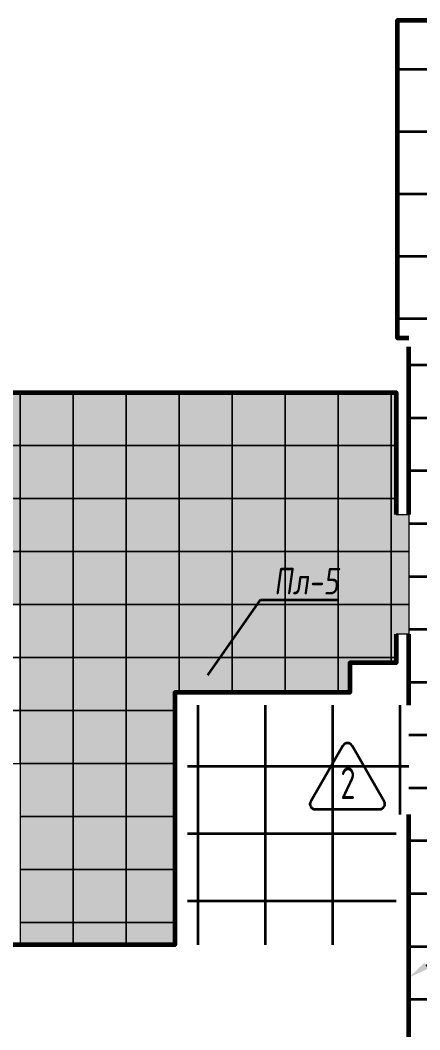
# Model space of a CAD drawing. Header units: millimetres. Extents: x -510890 to 418982, y -118257 to 141350.
# Drawn here: x 81332 to 85101, y -5152 to 4369 of the extents above; entities that cross this region are included whole.
import ezdxf
from ezdxf import colors
from ezdxf.entities.mleader import LeaderData, LeaderLine
from ezdxf.enums import TextEntityAlignment as Align
from ezdxf.math import Vec2, Vec3

# ---------------------------------------------------------------- set-up
doc = ezdxf.new("R2010")
doc.units = ezdxf.units.MM
doc.layers.add('АР_Площадь контур', color=220, linetype='Continuous', lineweight=35, plot=False)
doc.styles.add('ISOCPEUR', font='isocpeur.ttf', dxfattribs={"height": 800})
doc.styles.add('Архитект', font='isocpeur.ttf', dxfattribs={"width": 0.8, "oblique": 8})

msp = doc.modelspace()

# ---------------------------------------------------------------- hatches: boundary and pattern name
at = {"layer": 'АР_Площадь контур', "true_color": 0x000000}
h = msp.add_hatch(dxfattribs=at)
h.set_pattern_fill('ANSI37', color=18, scale=185, angle=45)
h.set_pattern_definition([(90, (2999.9, -126491.3), (-587.375, 0), []), (180, (2999.9, -126491.3), (-6e-14, -587.375), [])])
h.paths.add_polyline_path([(86732.3, 4369.4), (86732.3, 1369.4), (84892.3, 1369.4), (84892.3, 4369.4)])
at = {"layer": 'АР_Площадь контур', "lineweight": 5, "ltscale": 300, "true_color": 0xb8b9bc, "transparency": 33554687}
h = msp.add_hatch(color=9, dxfattribs=at)
h.dxf.hatch_style = 1
h.paths.add_polyline_path([(81332.3, -1140.6), (80832.3, -1140.6)], flags=17)
h.paths.add_polyline_path([(81332.3, -640.6), (80832.3, -640.6), (80832.3, -1140.6), (81332.3, -1140.6)])
h.paths.add_polyline_path([(80832.3, -640.6), (80332.3, -640.6), (80332.3, -1140.6), (80832.3, -1140.6)])
h.paths.add_polyline_path([(80832.3, 359.4), (80332.3, 359.4), (80332.3, -640.6), (80832.3, -640.6)])
h.paths.add_polyline_path([(80332.3, -140.6), (79832.3, -140.6)], flags=17)
h.paths.add_polyline_path([(80332.3, 359.4), (79832.3, 359.4), (79832.3, -140.6), (80332.3, -140.6)])
h.paths.add_polyline_path([(79832.3, 359.4), (79332.3, 359.4), (79332.3, -140.6), (79832.3, -140.6)])
h.paths.add_polyline_path([(79332.3, 859.4), (78832.3, 859.4)])
h.paths.add_polyline_path([(78332.3, 1859.4), (77832.3, 1859.4)])
h.paths.add_polyline_path([(77332.3, 2859.4), (76832.3, 2859.4)], flags=17)
h.paths.add_polyline_path([(79832.3, 859.4), (79332.3, 859.4), (79332.3, 359.4), (79832.3, 359.4)])
at = {"layer": 'АР_Площадь контур', "true_color": 0x000000, "transparency": 33554687}
h = msp.add_hatch(dxfattribs=at)
h.set_pattern_fill('ANSI37', color=18, scale=157, angle=45, style=0)
h.set_pattern_definition([(90, (2999.9, -126491.3), (-498.475, 0), []), (180, (2999.9, -126491.3), (-6e-14, -498.475), [])])
h.paths.add_polyline_path([(84997.3, 1369.4), (84997.3, -7970.6), (84997.3, -10640.6), (113670.3, -10640.6), (113670.3, -9522), (114392.3, -9522), (114392.3, -7620.6), (114902.3, -7620.6), (114902.3, -5920.6), (107743, -5920.5), (107742.8, -4694.8), (89972.3, -4694.8), (89972.3, 859.4), (86697.3, 859.4), (86697.3, 1369.4)])
at = {"layer": 'АР_Площадь контур', "lineweight": 5, "ltscale": 300, "transparency": 33554687}
h = msp.add_hatch(color=252, dxfattribs=at)
h.dxf.hatch_style = 1
h.paths.add_polyline_path([(81332.3, 859.4), (80832.3, 859.4), (80832.3, 359.4), (81332.3, 359.4)])
at = {"layer": 'АР_Площадь контур', "lineweight": 5, "ltscale": 300, "true_color": 0x828487, "transparency": 33554687}
h = msp.add_hatch(color=252, dxfattribs=at)
h.dxf.hatch_style = 1
h.paths.add_polyline_path([(81832.3, 859.4), (81332.3, 859.4), (81332.3, 359.4), (81832.3, 359.4)])
at = {"layer": 'АР_Площадь контур', "lineweight": 5, "ltscale": 300, "true_color": 0xb8b9bc, "transparency": 33554687}
h = msp.add_hatch(color=9, dxfattribs=at)
h.dxf.hatch_style = 1
h.paths.add_polyline_path([(82332.3, 859.4), (81832.3, 859.4), (81832.3, 359.4), (82332.3, 359.4)])
h = msp.add_hatch(color=9, dxfattribs=at)
h.dxf.hatch_style = 1
h.paths.add_polyline_path([(82832.3, 859.4), (82332.3, 859.4), (82332.3, 359.4), (82832.3, 359.4)])
h = msp.add_hatch(color=9, dxfattribs=at)
h.dxf.hatch_style = 1
h.paths.add_polyline_path([(83332.3, 859.4), (82832.3, 859.4), (82832.3, -140.6), (83332.3, -140.6)])
at = {"layer": 'АР_Площадь контур', "lineweight": 5, "ltscale": 300, "transparency": 33554687}
h = msp.add_hatch(color=252, dxfattribs=at)
h.dxf.hatch_style = 1
h.paths.add_polyline_path([(83832.3, 859.4), (83332.3, 859.4), (83332.3, 359.4), (83832.3, 359.4)])
at = {"layer": 'АР_Площадь контур', "lineweight": 5, "ltscale": 300, "true_color": 0x828487, "transparency": 33554687}
h = msp.add_hatch(color=252, dxfattribs=at)
h.dxf.hatch_style = 1
h.paths.add_polyline_path([(84332.2, 859.4), (83832.2, 859.4), (83832.2, 359.4), (84332.2, 359.4)])
h = msp.add_hatch(color=252, dxfattribs=at)
h.dxf.hatch_style = 1
h.paths.add_polyline_path([(84832.2, 859.4), (84332.2, 859.4), (84332.2, 359.4), (84832.2, 359.4)])
h = msp.add_hatch(color=252, dxfattribs=at)
h.dxf.hatch_style = 1
h.paths.add_polyline_path([(84877.3, 359.4), (84877.3, 859.4), (84832.2, 859.4), (84832.2, 359.4)])
at = {"layer": 'АР_Площадь контур', "lineweight": 5, "ltscale": 300, "transparency": 33554687}
h = msp.add_hatch(color=252, dxfattribs=at)
h.dxf.hatch_style = 1
h.paths.add_polyline_path([(81332.3, 359.4), (80832.3, 359.4), (80832.3, -140.6), (81332.3, -140.6)])
at = {"layer": 'АР_Площадь контур', "lineweight": 5, "ltscale": 300, "true_color": 0x828487, "transparency": 33554687}
h = msp.add_hatch(color=252, dxfattribs=at)
h.dxf.hatch_style = 1
h.paths.add_polyline_path([(81832.3, 359.4), (81332.3, 359.4), (81332.3, -140.6), (81832.3, -140.6)])
h = msp.add_hatch(color=252, dxfattribs=at)
h.dxf.hatch_style = 1
h.paths.add_polyline_path([(82332.3, 359.4), (81832.3, 359.4), (81832.3, -140.6), (82332.3, -140.6)])
h = msp.add_hatch(color=252, dxfattribs=at)
h.dxf.hatch_style = 1
h.paths.add_polyline_path([(82832.3, 359.4), (82332.3, 359.4), (82332.3, -140.6), (82832.3, -140.6)])
at = {"layer": 'АР_Площадь контур', "lineweight": 5, "ltscale": 300, "transparency": 33554687}
h = msp.add_hatch(color=252, dxfattribs=at)
h.dxf.hatch_style = 1
h.paths.add_polyline_path([(83832.3, 359.4), (83332.3, 359.4), (83332.3, -140.6), (83832.3, -140.6)])
h = msp.add_hatch(color=252, dxfattribs=at)
h.dxf.hatch_style = 1
h.paths.add_polyline_path([(84332.3, 359.4), (83832.3, 359.4), (83832.3, -140.6), (84332.3, -140.6)])
h = msp.add_hatch(color=252, dxfattribs=at)
h.dxf.hatch_style = 1
h.paths.add_polyline_path([(84832.3, 359.4), (84332.3, 359.4), (84332.3, -140.6), (84832.3, -140.6)])
at = {"layer": 'АР_Площадь контур', "lineweight": 5, "ltscale": 300, "true_color": 0x828487, "transparency": 33554687}
h = msp.add_hatch(color=252, dxfattribs=at)
h.dxf.hatch_style = 1
h.paths.add_polyline_path([(84877.3, -140.6), (84877.3, 359.4), (84832.2, 359.4), (84832.2, -140.6)])
at = {"layer": 'АР_Площадь контур', "lineweight": 5, "ltscale": 300, "transparency": 33554687}
h = msp.add_hatch(color=252, dxfattribs=at)
h.dxf.hatch_style = 1
h.paths.add_polyline_path([(81332.3, -140.6), (80832.3, -140.6), (80832.3, -640.6), (81332.3, -640.6)])
h = msp.add_hatch(color=252, dxfattribs=at)
h.dxf.hatch_style = 1
h.paths.add_polyline_path([(81832.3, -140.6), (81332.3, -140.6), (81332.3, -640.6), (81832.3, -640.6)])
h = msp.add_hatch(color=252, dxfattribs=at)
h.dxf.hatch_style = 1
h.paths.add_polyline_path([(82332.3, -140.6), (81832.3, -140.6), (81832.3, -1140.6), (82332.3, -1140.6)])
at = {"layer": 'АР_Площадь контур', "lineweight": 5, "ltscale": 300, "true_color": 0x828487, "transparency": 33554687}
h = msp.add_hatch(color=252, dxfattribs=at)
h.dxf.hatch_style = 1
h.paths.add_polyline_path([(82832.3, -140.6), (82332.3, -140.6), (82332.3, -640.6), (82832.3, -640.6)])
at = {"layer": 'АР_Площадь контур', "lineweight": 5, "ltscale": 300, "true_color": 0xb8b9bc, "transparency": 33554687}
h = msp.add_hatch(color=9, dxfattribs=at)
h.dxf.hatch_style = 1
h.paths.add_polyline_path([(83332.3, -140.6), (82832.3, -140.6), (82832.3, -640.6), (83332.3, -640.6)])
h = msp.add_hatch(color=9, dxfattribs=at)
h.dxf.hatch_style = 1
h.paths.add_polyline_path([(83832.3, -140.6), (83332.3, -140.6), (83332.3, -640.6), (83832.3, -640.6)])
h = msp.add_hatch(color=9, dxfattribs=at)
h.dxf.hatch_style = 1
h.paths.add_polyline_path([(84332.3, -140.6), (83832.3, -140.6), (83832.3, -1140.6), (84332.3, -1140.6)])
at = {"layer": 'АР_Площадь контур', "lineweight": 5, "ltscale": 300, "transparency": 33554687}
h = msp.add_hatch(color=252, dxfattribs=at)
h.dxf.hatch_style = 1
h.paths.add_polyline_path([(84832.3, -140.6), (84332.3, -140.6), (84332.3, -640.6), (84832.3, -640.6)])
at = {"layer": 'АР_Площадь контур', "lineweight": 5, "ltscale": 300, "true_color": 0x828487, "transparency": 33554687}
h = msp.add_hatch(color=252, dxfattribs=at)
h.dxf.hatch_style = 1
h.paths.add_polyline_path([(84997.3, -640.6), (84997.3, -291), (84877.3, -291), (84877.3, -140.6), (84832.2, -140.6), (84832.2, -640.6)])
at = {"layer": 'АР_Площадь контур', "lineweight": 5, "ltscale": 300, "true_color": 0xb8b9bc, "transparency": 33554687}
h = msp.add_hatch(color=9, dxfattribs=at)
h.dxf.hatch_style = 1
h.paths.add_polyline_path([(81832.3, -640.6), (81332.3, -640.6), (81332.3, -1140.6), (81832.3, -1140.6)])
at = {"layer": 'АР_Площадь контур', "lineweight": 5, "ltscale": 300, "true_color": 0x828487, "transparency": 33554687}
h = msp.add_hatch(color=252, dxfattribs=at)
h.dxf.hatch_style = 1
h.paths.add_polyline_path([(82832.3, -640.6), (82332.3, -640.6), (82332.3, -1140.6), (82832.3, -1140.6)])
h = msp.add_hatch(color=252, dxfattribs=at)
h.dxf.hatch_style = 1
h.paths.add_polyline_path([(83332.3, -640.6), (82832.3, -640.6), (82832.3, -1140.6), (83332.3, -1140.6)])
h = msp.add_hatch(color=252, dxfattribs=at)
h.dxf.hatch_style = 1
h.paths.add_polyline_path([(83832.3, -640.6), (83332.3, -640.6), (83332.3, -1140.6), (83832.3, -1140.6)])
at = {"layer": 'АР_Площадь контур', "lineweight": 5, "ltscale": 300, "transparency": 33554687}
h = msp.add_hatch(color=252, dxfattribs=at)
h.dxf.hatch_style = 1
h.paths.add_polyline_path([(84832.3, -640.6), (84332.3, -640.6), (84332.3, -1140.6), (84832.3, -1140.6)])
h = msp.add_hatch(color=252, dxfattribs=at)
h.dxf.hatch_style = 1
h.paths.add_polyline_path([(84997.3, -1140.6), (84997.3, -640.6), (84832.3, -640.6), (84832.3, -1140.6)])
at = {"layer": 'АР_Площадь контур', "lineweight": 5, "ltscale": 300, "true_color": 0xb8b9bc, "transparency": 33554687}
h = msp.add_hatch(color=9, dxfattribs=at)
h.dxf.hatch_style = 1
h.paths.add_polyline_path([(81832.3, -1140.6), (81332.3, -1140.6), (81332.3, -1640.6), (81832.3, -1640.6)])
at = {"layer": 'АР_Площадь контур', "lineweight": 5, "ltscale": 300, "transparency": 33554687}
h = msp.add_hatch(color=252, dxfattribs=at)
h.dxf.hatch_style = 1
h.paths.add_polyline_path([(82332.3, -1140.6), (81832.3, -1140.6), (81832.3, -1640.6), (82332.3, -1640.6)])
h = msp.add_hatch(color=252, dxfattribs=at)
h.dxf.hatch_style = 1
h.paths.add_polyline_path([(82832.3, -1140.6), (82332.3, -1140.6), (82332.3, -1640.6), (82832.3, -1640.6)])
h = msp.add_hatch(color=252, dxfattribs=at)
h.dxf.hatch_style = 1
h.paths.add_polyline_path([(82832.3, -1970.6), (83332.3, -1970.6), (83332.3, -1140.6), (82832.3, -1140.6)])
at = {"layer": 'АР_Площадь контур', "lineweight": 5, "ltscale": 300, "true_color": 0x828487, "transparency": 33554687}
h = msp.add_hatch(color=252, dxfattribs=at)
h.dxf.hatch_style = 1
h.paths.add_polyline_path([(83832.3, -1140.6), (83332.3, -1140.6), (83332.3, -1640.6), (83832.3, -1640.6)])
at = {"layer": 'АР_Площадь контур', "lineweight": 5, "ltscale": 300, "true_color": 0xb8b9bc, "transparency": 33554687}
h = msp.add_hatch(color=9, dxfattribs=at)
h.dxf.hatch_style = 1
h.paths.add_polyline_path([(84332.3, -1140.6), (83832.3, -1140.6), (83832.3, -1640.6), (84332.3, -1640.6)])
h = msp.add_hatch(color=9, dxfattribs=at)
h.dxf.hatch_style = 1
h.paths.add_polyline_path([(84832.3, -1140.6), (84332.3, -1140.6), (84332.3, -1640.6), (84832.3, -1640.6)])
h = msp.add_hatch(color=9, dxfattribs=at)
h.dxf.hatch_style = 1
h.paths.add_polyline_path([(84832.3, -1690.6), (84877.3, -1690.6), (84877.3, -1421), (84997.3, -1421), (84997.3, -1140.6), (84832.3, -1140.6)])
h = msp.add_hatch(color=9, dxfattribs=at)
h.dxf.hatch_style = 1
h.paths.add_polyline_path([(81832.3, -1640.6), (81332.3, -1640.6), (81332.3, -2140.6), (81832.3, -2140.6)])
h = msp.add_hatch(color=9, dxfattribs=at)
h.dxf.hatch_style = 1
h.paths.add_polyline_path([(82332.3, -1640.6), (81832.3, -1640.6), (81832.3, -2140.6), (82332.3, -2140.6)])
h = msp.add_hatch(color=9, dxfattribs=at)
h.dxf.hatch_style = 1
h.paths.add_polyline_path([(82791.1, -2140.6), (82791.1, -1970.6), (82832.3, -1970.6), (82832.3, -1640.6), (82332.3, -1640.6), (82332.3, -2140.6)])
at = {"layer": 'АР_Площадь контур', "lineweight": 5, "ltscale": 300, "true_color": 0x828487, "transparency": 33554687}
h = msp.add_hatch(color=252, dxfattribs=at)
h.dxf.hatch_style = 1
h.paths.add_polyline_path([(83332.3, -1970.6), (83832.3, -1970.6), (83832.3, -1640.6), (83332.3, -1640.6)])
h = msp.add_hatch(color=252, dxfattribs=at)
h.dxf.hatch_style = 1
h.paths.add_polyline_path([(83832.3, -1970.6), (84332.3, -1970.6), (84332.3, -1640.6), (83832.3, -1640.6)])
h = msp.add_hatch(color=252, dxfattribs=at)
h.dxf.hatch_style = 1
h.paths.add_polyline_path([(84332.3, -1970.6), (84442.3, -1970.6), (84442.3, -1690.6), (84832.3, -1690.6), (84832.3, -1640.6), (84332.3, -1640.6)])
at = {"layer": 'АР_Площадь контур', "true_color": 0x000000}
h = msp.add_hatch(dxfattribs=at)
h.set_pattern_fill('ANSI37', color=18, scale=200, angle=45)
h.set_pattern_definition([(90, (2999.9, -126491.3), (-635, 0), []), (180, (2999.9, -126491.3), (0, -635), [])])
h.paths.add_polyline_path([(84877.1, -4351.2), (82911.1, -4351.1), (82911.1, -2090.6), (84997.3, -2090.6), (84997.3, -3120.6), (84877.3, -3120.6)])
at = {"layer": 'АР_Площадь контур', "lineweight": 5, "ltscale": 300, "transparency": 33554687}
h = msp.add_hatch(color=252, dxfattribs=at)
h.dxf.hatch_style = 1
h.paths.add_polyline_path([(80332.3, -2140.6), (79832.3, -2140.6)], flags=17)
h.paths.add_polyline_path([(81332.3, -3140.6), (80832.3, -3140.6)], flags=17)
h.paths.add_polyline_path([(81832.3, -2640.6), (81332.3, -2640.6), (81332.3, -3640.6), (81832.3, -3640.6)])
h.paths.add_polyline_path([(81832.3, -3640.6), (81332.3, -3640.6), (81332.3, -4140.6), (81832.3, -4140.6)])
h.paths.add_polyline_path([(82332.3, -3640.6), (81832.3, -3640.6), (81832.3, -4140.6), (82332.3, -4140.6)])
h.paths.add_polyline_path([(82332.3, -4140.6), (81832.3, -4140.6)], flags=17)
h.paths.add_polyline_path([(83332.3, -5140.6), (82832.3, -5140.6)], flags=17)
h.paths.add_polyline_path([(82332.3, -4351), (82791.1, -4351), (82791.1, -3640.6), (82332.3, -3640.6)])
at = {"layer": 'АР_Площадь контур', "lineweight": 5, "ltscale": 300, "true_color": 0x828487, "transparency": 33554687}
h = msp.add_hatch(color=252, dxfattribs=at)
h.dxf.hatch_style = 1
h.paths.add_polyline_path([(81832.3, -2140.6), (81332.3, -2140.6), (81332.3, -2640.6), (81832.3, -2640.6)])
h = msp.add_hatch(color=252, dxfattribs=at)
h.dxf.hatch_style = 1
h.paths.add_polyline_path([(82332.3, -2140.6), (81832.3, -2140.6), (81832.3, -3140.6), (82332.3, -3140.6)])
at = {"layer": 'АР_Площадь контур', "lineweight": 5, "ltscale": 300, "true_color": 0xb8b9bc, "transparency": 33554687}
h = msp.add_hatch(color=9, dxfattribs=at)
h.dxf.hatch_style = 1
h.paths.add_polyline_path([(82791.1, -2640.6), (82791.1, -2140.6), (82332.3, -2140.6), (82332.3, -2640.6)])
h = msp.add_hatch(color=9, dxfattribs=at)
h.dxf.hatch_style = 1
h.paths.add_polyline_path([(82791.1, -3140.6), (82791.1, -2640.6), (82332.3, -2640.6), (82332.3, -3140.6)])
at = {"layer": 'АР_Площадь контур', "lineweight": 5, "ltscale": 300, "true_color": 0x828487, "transparency": 33554687}
h = msp.add_hatch(color=252, dxfattribs=at)
h.dxf.hatch_style = 1
h.paths.add_polyline_path([(82332.3, -3140.6), (81832.3, -3140.6), (81832.3, -3640.6), (82332.3, -3640.6)])
h = msp.add_hatch(color=252, dxfattribs=at)
h.dxf.hatch_style = 1
h.paths.add_polyline_path([(82791.1, -3640.6), (82791.1, -3140.6), (82332.3, -3140.6), (82332.3, -3640.6)])
at = {"layer": 'АР_Площадь контур', "lineweight": 5, "ltscale": 300, "true_color": 0xc7c8ca, "transparency": 33554687}
h = msp.add_hatch(color=9, dxfattribs=at)
h.dxf.hatch_style = 1
h.paths.add_polyline_path([(81332.3, -4351), (82332.3, -4351), (82332.3, -4140.6), (81332.3, -4140.6), (81332.3, -4291.9)])

# ---------------------------------------------------------------- linework, layer by layer
at = {"layer": 'АР_Площадь контур', "lineweight": 60}
for points in [[(84997.3, 1369.4), (84892.3, 1369.4), (84892.3, 4369.4), (91892.3, 4369.4), (91892.3, 1369.4), (86697.3, 1369.4)], [(84997.3, -291), (84997.3, 1289.4)], [(75512.3, -3101), (75512.3, -2059), (76332.3, -2059), (76332.3, 859.4), (84877.3, 859.4), (84877.3, -291)], [(84877.3, -1421), (84877.3, -1690.6), (84442.3, -1690.6), (84442.3, -1970.6), (82791.1, -1970.6), (82791.1, -4351), (75512.3, -4351), (75512.3, -4231)], [(84997.3, -2090.6), (84997.3, -1421)], [(84997.3, -5968.7), (84997.3, -3120.6)]]:
    msp.add_lwpolyline(points, dxfattribs=at)
at = {"layer": 'АР_Площадь контур', "lineweight": 5, "ltscale": 300}
msp.add_lwpolyline([(76332.3, -2059), (76332.3, 859.4), (84877.3, 859.4), (84877.3, -291), (84997.3, -291), (84997.3, -1421), (84877.3, -1421), (84877.3, -1690.6), (84442.3, -1690.6), (84442.3, -1970.6), (82791.1, -1970.6), (82791.1, -4351), (75512.3, -4351), (75512.3, -4231), (75392.3, -4231), (75392.3, -3101), (75512.3, -3101), (75512.3, -2059)], close=True, dxfattribs=at)
for points in [[(81332.3, 359.4), (81332.3, 859.4), (80832.3, 859.4), (80832.3, 359.4), (81332.3, 359.4)], [(81832.3, 359.4), (81832.3, 859.4), (81332.3, 859.4), (81332.3, 359.4), (81832.3, 359.4)], [(82332.3, 359.4), (82332.3, 859.4), (81832.3, 859.4), (81832.3, 359.4), (82332.3, 359.4)], [(82832.3, 359.4), (82832.3, 859.4), (82332.3, 859.4), (82332.3, 359.4), (82832.3, 359.4)], [(83332.3, 359.4), (83332.3, 859.4), (82832.3, 859.4), (82832.3, 359.4), (83332.3, 359.4)], [(83832.3, 359.4), (83832.3, 859.4), (83332.3, 859.4), (83332.3, 359.4), (83832.3, 359.4)], [(84332.3, 359.4), (84332.3, 859.4), (83832.3, 859.4), (83832.3, 359.4), (84332.3, 359.4)], [(84832.3, 359.4), (84832.3, 859.4), (84332.3, 859.4), (84332.3, 359.4), (84832.3, 359.4)], [(84877.3, 859.4), (84832.3, 859.4), (84832.3, 359.4), (84877.3, 359.4)], [(81332.3, -140.6), (81332.3, 359.4), (80832.3, 359.4), (80832.3, -140.6), (81332.3, -140.6)], [(81832.3, -140.6), (81832.3, 359.4), (81332.3, 359.4), (81332.3, -140.6), (81832.3, -140.6)], [(82332.3, -140.6), (82332.3, 359.4), (81832.3, 359.4), (81832.3, -140.6), (82332.3, -140.6)], [(82832.3, -140.6), (82832.3, 359.4), (82332.3, 359.4), (82332.3, -140.6), (82832.3, -140.6)], [(83332.3, -140.6), (83332.3, 359.4), (82832.3, 359.4), (82832.3, -140.6), (83332.3, -140.6)], [(83832.3, -140.6), (83832.3, 359.4), (83332.3, 359.4), (83332.3, -140.6), (83832.3, -140.6)], [(84332.3, -140.6), (84332.3, 359.4), (83832.3, 359.4), (83832.3, -140.6), (84332.3, -140.6)], [(84832.3, -140.6), (84832.3, 359.4), (84332.3, 359.4), (84332.3, -140.6), (84832.3, -140.6)], [(84877.3, 359.4), (84832.3, 359.4), (84832.3, -140.6), (84877.3, -140.6)], [(81332.3, -640.6), (81332.3, -140.6), (80832.3, -140.6), (80832.3, -640.6), (81332.3, -640.6)], [(81832.3, -640.6), (81832.3, -140.6), (81332.3, -140.6), (81332.3, -640.6), (81832.3, -640.6)], [(82332.3, -640.6), (82332.3, -140.6), (81832.3, -140.6), (81832.3, -640.6), (82332.3, -640.6)], [(82832.3, -640.6), (82832.3, -140.6), (82332.3, -140.6), (82332.3, -640.6), (82832.3, -640.6)], [(83332.3, -640.6), (83332.3, -140.6), (82832.3, -140.6), (82832.3, -640.6), (83332.3, -640.6)], [(83832.3, -640.6), (83832.3, -140.6), (83332.3, -140.6), (83332.3, -640.6), (83832.3, -640.6)], [(84332.3, -640.6), (84332.3, -140.6), (83832.3, -140.6), (83832.3, -640.6), (84332.3, -640.6)], [(84832.3, -640.6), (84832.3, -140.6), (84332.3, -140.6), (84332.3, -640.6), (84832.3, -640.6)], [(84877.3, -140.6), (84832.3, -140.6), (84832.3, -640.6), (84997.3, -640.6)], [(81332.3, -1140.6), (81332.3, -640.6), (80832.3, -640.6), (80832.3, -1140.6), (81332.3, -1140.6)], [(81832.3, -1140.6), (81832.3, -640.6), (81332.3, -640.6), (81332.3, -1140.6), (81832.3, -1140.6)], [(82332.3, -1140.6), (82332.3, -640.6), (81832.3, -640.6), (81832.3, -1140.6), (82332.3, -1140.6)], [(82832.3, -1140.6), (82832.3, -640.6), (82332.3, -640.6), (82332.3, -1140.6), (82832.3, -1140.6)], [(83332.3, -1140.6), (83332.3, -640.6), (82832.3, -640.6), (82832.3, -1140.6), (83332.3, -1140.6)], [(83832.3, -1140.6), (83832.3, -640.6), (83332.3, -640.6), (83332.3, -1140.6), (83832.3, -1140.6)], [(84332.3, -1140.6), (84332.3, -640.6), (83832.3, -640.6), (83832.3, -1140.6), (84332.3, -1140.6)], [(84832.3, -1140.6), (84832.3, -640.6), (84332.3, -640.6), (84332.3, -1140.6), (84832.3, -1140.6)], [(84997.3, -640.6), (84832.3, -640.6), (84832.3, -1140.6), (84997.3, -1140.6)], [(81332.3, -1640.6), (81332.3, -1140.6), (80832.3, -1140.6), (80832.3, -1640.6), (81332.3, -1640.6)], [(81832.3, -1640.6), (81832.3, -1140.6), (81332.3, -1140.6), (81332.3, -1640.6), (81832.3, -1640.6)], [(82332.3, -1640.6), (82332.3, -1140.6), (81832.3, -1140.6), (81832.3, -1640.6), (82332.3, -1640.6)], [(82832.3, -1640.6), (82832.3, -1140.6), (82332.3, -1140.6), (82332.3, -1640.6), (82832.3, -1640.6)], [(83332.3, -1640.6), (83332.3, -1140.6), (82832.3, -1140.6), (82832.3, -1640.6), (83332.3, -1640.6)], [(83832.3, -1640.6), (83832.3, -1140.6), (83332.3, -1140.6), (83332.3, -1640.6), (83832.3, -1640.6)], [(84332.3, -1640.6), (84332.3, -1140.6), (83832.3, -1140.6), (83832.3, -1640.6), (84332.3, -1640.6)], [(84832.3, -1640.6), (84832.3, -1140.6), (84332.3, -1140.6), (84332.3, -1640.6), (84832.3, -1640.6)], [(84997.3, -1140.6), (84832.3, -1140.6), (84832.3, -1640.6), (84877.3, -1640.6)], [(81332.3, -2140.6), (81332.3, -1640.6), (80832.3, -1640.6), (80832.3, -2140.6), (81332.3, -2140.6)], [(81832.3, -2140.6), (81832.3, -1640.6), (81332.3, -1640.6), (81332.3, -2140.6), (81832.3, -2140.6)], [(82332.3, -2140.6), (82332.3, -1640.6), (81832.3, -1640.6), (81832.3, -2140.6), (82332.3, -2140.6)], [(82832.3, -1970.6), (82832.3, -1640.6), (82332.3, -1640.6), (82332.3, -2140.6), (82791.1, -2140.6)], [(83332.3, -1970.6), (83332.3, -1640.6), (82832.3, -1640.6), (82832.3, -1970.6)], [(83832.3, -1970.6), (83832.3, -1640.6), (83332.3, -1640.6), (83332.3, -1970.6)], [(84332.3, -1970.6), (84332.3, -1640.6), (83832.3, -1640.6), (83832.3, -1970.6)], [(84832.3, -1690.6), (84832.3, -1640.6), (84332.3, -1640.6), (84332.3, -1970.6)], [(84877.3, -1640.6), (84832.3, -1640.6), (84832.3, -1690.6)], [(81332.3, -2640.6), (81332.3, -2140.6), (80832.3, -2140.6), (80832.3, -2640.6), (81332.3, -2640.6)], [(81832.3, -2640.6), (81832.3, -2140.6), (81332.3, -2140.6), (81332.3, -2640.6), (81832.3, -2640.6)], [(82332.3, -2640.6), (82332.3, -2140.6), (81832.3, -2140.6), (81832.3, -2640.6), (82332.3, -2640.6)], [(82791.1, -2140.6), (82332.3, -2140.6), (82332.3, -2640.6), (82791.1, -2640.6)], [(81832.3, -3140.6), (81832.3, -2640.6), (81332.3, -2640.6), (81332.3, -3140.6), (81832.3, -3140.6)], [(82332.3, -3140.6), (82332.3, -2640.6), (81832.3, -2640.6), (81832.3, -3140.6), (82332.3, -3140.6)], [(82791.1, -2640.6), (82332.3, -2640.6), (82332.3, -3140.6), (82791.1, -3140.6)], [(81832.3, -3640.6), (81832.3, -3140.6), (81332.3, -3140.6), (81332.3, -3640.6), (81832.3, -3640.6)], [(82332.3, -3640.6), (82332.3, -3140.6), (81832.3, -3140.6), (81832.3, -3640.6), (82332.3, -3640.6)], [(82791.1, -3140.6), (82332.3, -3140.6), (82332.3, -3640.6), (82791.1, -3640.6)], [(81832.3, -4140.6), (81832.3, -3640.6), (81332.3, -3640.6), (81332.3, -4140.6), (81832.3, -4140.6)], [(82332.3, -4140.6), (82332.3, -3640.6), (81832.3, -3640.6), (81832.3, -4140.6), (82332.3, -4140.6)], [(82791.1, -3640.6), (82332.3, -3640.6), (82332.3, -4140.6), (82791.1, -4140.6)], [(81832.3, -4351), (81832.3, -4140.6), (81332.3, -4140.6), (81332.3, -4351)], [(82332.3, -4351), (82332.3, -4140.6), (81832.3, -4140.6), (81832.3, -4351)], [(82791.1, -4140.6), (82332.3, -4140.6), (82332.3, -4351)]]:
    msp.add_lwpolyline(points, dxfattribs=at)
at = {"layer": 'АР_Площадь контур', "linetype": 'Continuous'}
msp.add_lwpolyline([(84115.5, -3072.3), (84721.7, -3072.3, 0.577349), (84765, -2997.3), (84461.9, -2472.3, 0.577354), (84375.3, -2472.3), (84072.2, -2997.3, 0.577349), (84115.5, -3072.3, 0.000002)], format="xyb", dxfattribs=at)

# ---------------------------------------------------------------- texts
at = {"layer": 'АР_Площадь контур', "linetype": 'Continuous', "style": 'ISOCPEUR', "width": 0.7}
msp.add_text('2', height=300, dxfattribs=at).set_placement((84424, -2975.6), align=Align.CENTER)

# ---------------------------------------------------------------- leaders
at = {"layer": 'АР_Площадь контур'}
ml = msp.add_multileader_mtext('Standard', dxfattribs=at)
ml.set_content('Пл-5', color=256, style='Архитект')
ml.set_leader_properties(color=256, linetype='ByLayer', lineweight=-1)
ml.build(insert=Vec2(0, 0))
ml.multileader.update_dxf_attribs({"text_left_attachment_type": 6, "text_right_attachment_type": 6, "dogleg_length": 25, "arrow_head_size": 200})
ctx = ml.context
ctx.base_point, ctx.char_height, ctx.arrow_head_size, ctx.landing_gap_size, ctx.plane_origin = Vec3(79115.3, -816), 250, 200, 100, Vec3(65614.7, -1555.4)
ctx.left_attachment, ctx.right_attachment = 6, 6
notes = []
notes.append((ctx, [(1, (1, 1, 0), (79090.3, -816), (1, 0), 25, [(1, [(78476.1, -1690.6)], 0, [])])]))
ctx.mtext.insert, ctx.mtext.width, ctx.mtext.defined_height, ctx.mtext.line_spacing_style, ctx.mtext.flow_direction = Vec3(79215.3, -516), 3549.472, 1007.6, 2, 5
ml = msp.add_multileader_mtext('Standard', dxfattribs=at)
ml.set_content('Пл-5', color=256, style='Архитект')
ml.set_leader_properties(color=256, linetype='ByLayer', lineweight=-1)
ml.build(insert=Vec2(0, 0))
ml.multileader.update_dxf_attribs({"text_left_attachment_type": 6, "text_right_attachment_type": 6, "dogleg_length": 25, "arrow_head_size": 200})
ctx = ml.context
ctx.base_point, ctx.char_height, ctx.arrow_head_size, ctx.landing_gap_size, ctx.plane_origin = Vec3(83624.8, -1096), 250, 200, 100, Vec3(70124.1, -1835.4)
ctx.left_attachment, ctx.right_attachment = 6, 6
notes.append((ctx, [(1, (1, 1, 0), (83599.8, -1096), (1, 0), 25, [(1, [(82985.6, -1970.6)], 0, [])])]))
ctx.mtext.insert, ctx.mtext.width, ctx.mtext.defined_height, ctx.mtext.line_spacing_style, ctx.mtext.flow_direction = Vec3(83724.8, -796), 3549.472, 1007.6, 2, 5
ml = msp.add_multileader_mtext('Standard', dxfattribs=at)
ml.set_content('Пл-5', color=256, style='Архитект')
ml.set_leader_properties(color=256, linetype='ByLayer', lineweight=-1)
ml.build(insert=Vec2(0, 0))
ml.multileader.update_dxf_attribs({"text_left_attachment_type": 6, "text_right_attachment_type": 6, "dogleg_length": 25, "arrow_head_size": 200})
ctx = ml.context
ctx.base_point, ctx.char_height, ctx.arrow_head_size, ctx.landing_gap_size, ctx.plane_origin = Vec3(85740.2, -4169.9), 250, 200, 100, Vec3(72239.6, -4909.3)
ctx.left_attachment, ctx.right_attachment = 6, 6
notes.append((ctx, [(1, (1, 1, 0), (85715.2, -4169.9), (1, 0), 25, [(1, [(84997.3, -4660.3)], 0, [])])]))
ctx.mtext.insert, ctx.mtext.width, ctx.mtext.defined_height, ctx.mtext.line_spacing_style, ctx.mtext.flow_direction = Vec3(85840.2, -3869.9), 3549.472, 1007.6, 2, 5
for ctx, leaders in notes:
    for number, flags, end, landing, length, lines in leaders:
        leader = LeaderData()
        leader.index, (leader.has_last_leader_line, leader.has_dogleg_vector, leader.attachment_direction) = number, flags
        leader.last_leader_point, leader.dogleg_vector, leader.dogleg_length = Vec3(end), Vec3(landing), length
        for number, points, colour, breaks in lines:
            line = LeaderLine()
            line.index, line.vertices, line.color, line.breaks = number, Vec3.list(points), colors.encode_raw_color(colour), breaks
            leader.lines.append(line)
        ctx.leaders.append(leader)

doc.saveas('drawing.dxf')
